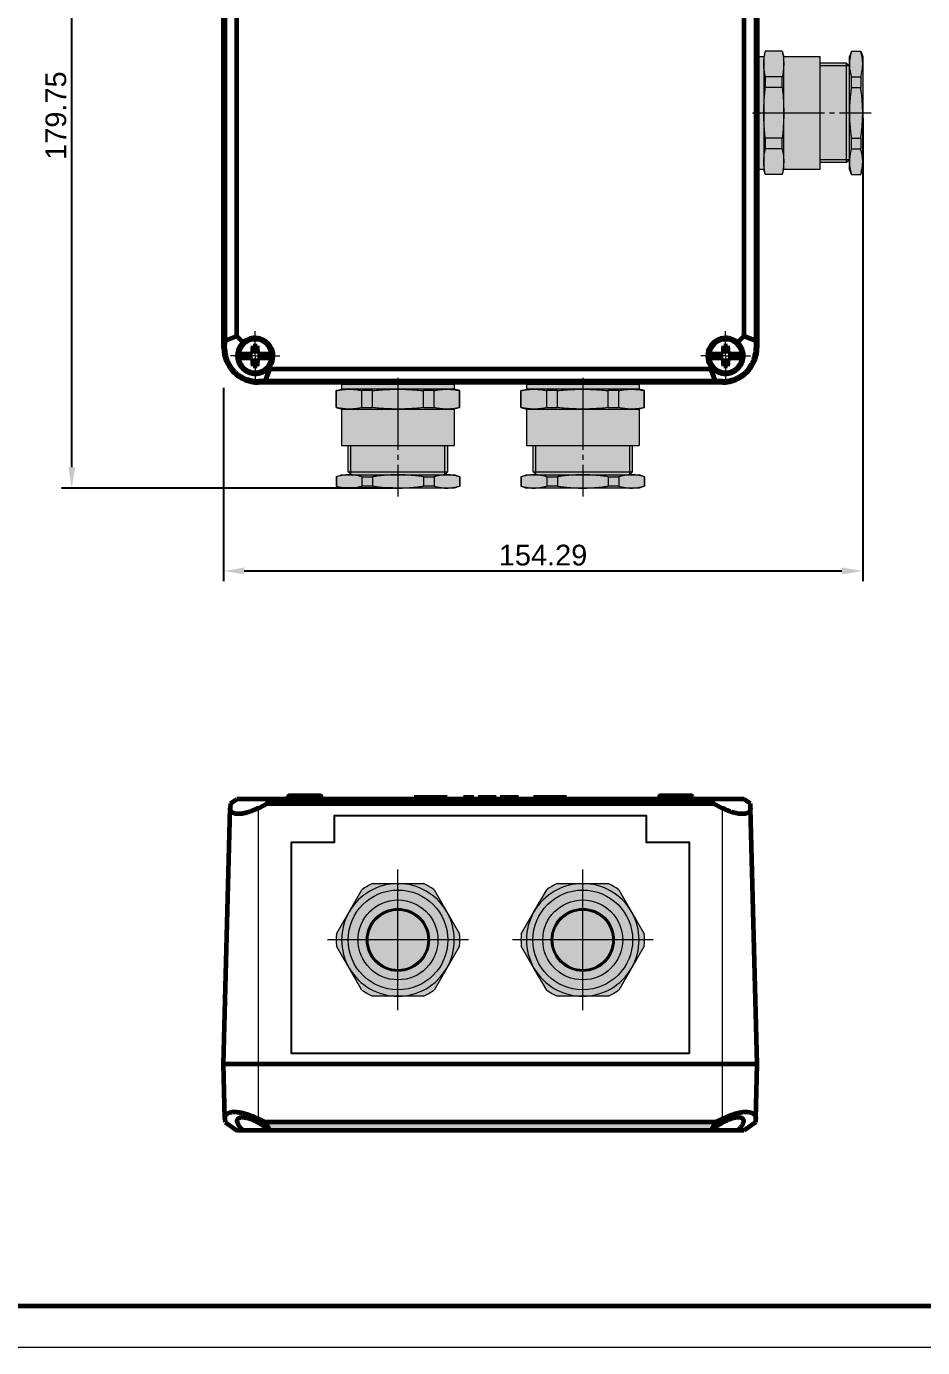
# Model space of a CAD drawing. Header units: millimetres. Extents: x -121 to 299, y -106 to 191.
# Drawn here: x -36.3 to 71.8, y -106.3 to 53.2 of the extents above; entities that cross this region are included whole.
import ezdxf
from ezdxf.enums import TextEntityAlignment as Align

# ---------------------------------------------------------------- set-up
doc = ezdxf.new("R2010")
doc.units = ezdxf.units.MM
for name, pattern in [('K5LT_AXLED', [26.227272, 21.727272, -1.5, 1.5, -1.5]), ('K5LT_BASIC', [0]), ('K5LT_THIN', [0])]:
    doc.linetypes.add(name, pattern=pattern)
for name, color, linetype in [('BORDER_TEXT', 7, 'Continuous'), ('TEXT', 4, 'Continuous'), ('TEXT_TRANSLATION_EN', 51, 'Continuous'), ('TITLE_TEXT', 7, 'Continuous'), ('Системный слой', 7, 'Continuous')]:
    doc.layers.add(name, color=color, linetype=linetype)
doc.styles.add('EUR_STD', font='ARIALN.TTF')
doc.styles.get("Standard").update_dxf_attribs({"font": 'arial.ttf'})
doc.dimstyles.get("Standard").update_dxf_attribs({"dimtxt": 2.5, "dimasz": 2.5, "dimexe": 1.25, "dimexo": 0.625, "dimtad": 1, "dimtxsty": 'Standard', "dimcen": 2.5, "dimazin": 3, "dimtfac": 1, "dimtmove": 0, "dimatfit": 3, "dimarcsym": 0})

# ---------------------------------------------------------------- blocks, each defined once
blk = doc.blocks.new('VP.161610_topside')
at = {"layer": 'Системный слой', "color": 30, "linetype": 'K5LT_AXLED', "lineweight": 18, "true_color": 0xff8000}
for p, q in [((-71, 72.5), (-71, 79.96)), ((71, 72.5), (71, 79.96)), ((-71, 72.5), (-78.46, 72.5)), ((-71, 72.5), (-71, 65.04)), ((-71, 72.5), (-63.54, 72.5)), ((71, 72.5), (63.54, 72.5)), ((71, 72.5), (71, 65.04)), ((71, 72.5), (78.46, 72.5)), ((-71, -72.5), (-71, -65.04)), ((71, -72.5), (71, -65.04)), ((-71, -72.5), (-78.46, -72.5)), ((-71, -72.5), (-71, -79.96)), ((-71, -72.5), (-63.54, -72.5)), ((71, -72.5), (63.54, -72.5)), ((71, -72.5), (71, -79.96)), ((71, -72.5), (78.46, -72.5))]:
    blk.add_line(p, q, dxfattribs=at)
at = {"layer": 'Системный слой', "color": 7, "linetype": 'K5LT_THIN', "lineweight": 18}
for p, q in [((-70, 80.09), (-70, 80.52)), ((70, 80.09), (70, 80.52)), ((-80.09, 70), (-80.52, 70)), ((80.09, 70), (80.52, 70)), ((-80.09, -70), (-80.52, -70)), ((80.09, -70), (80.52, -70)), ((-70, -80.09), (-70, -80.52)), ((70, -80.09), (70, -80.52))]:
    blk.add_line(p, q, dxfattribs=at)
at = {"layer": 'Системный слой', "color": 150, "linetype": 'K5LT_BASIC', "lineweight": 60, "true_color": 0x0080ff}
for p, q in [((-70, 80.52), (70, 80.52)), ((-70, 80.52), (70, 80.52)), ((-70, 80.09), (-67.98, 80.07)), ((-67.98, 80.07), (67.98, 80.07)), ((-67.98, 80.07), (-66.5, 76.5)), ((67.98, 80.07), (66.5, 76.5)), ((67.98, 80.07), (70, 80.09)), ((-66.9, 76.1), (-66.5, 76.5)), ((-66.5, 76.5), (66.5, 76.5)), ((66.5, 76.5), (66.9, 76.1)), ((-75.77, 73.15), (-75.85, 73.15)), ((-75.85, 71.85), (-75.77, 71.85)), ((-75.46, 73.15), (-75.77, 73.15)), ((-75.77, 71.85), (-75.46, 71.85)), ((-75.46, 73.15), (-73.24, 73.15)), ((-73.24, 71.85), (-75.46, 71.85)), ((-73.24, 73.15), (-71.74, 73.24)), ((-71.74, 71.76), (-73.24, 71.85)), ((-71.74, 73.24), (-71.6, 75.6)), ((-71.6, 69.4), (-71.74, 71.76)), ((-71.6, 75.6), (-70.4, 75.6)), ((-70.4, 75.6), (-70.26, 73.24)), ((-70.26, 71.76), (-70.4, 69.4)), ((-70.26, 73.24), (-68.76, 73.15)), ((-68.76, 71.85), (-70.26, 71.76)), ((-68.76, 73.15), (-66.54, 73.15)), ((-66.54, 71.85), (-68.76, 71.85)), ((-66.23, 73.15), (-66.54, 73.15)), ((-66.54, 71.85), (-66.23, 71.85)), ((-66.15, 73.15), (-66.23, 73.15)), ((-66.23, 71.85), (-66.15, 71.85)), ((66.23, 73.15), (66.15, 73.15)), ((66.15, 71.85), (66.23, 71.85)), ((66.54, 73.15), (66.23, 73.15)), ((66.23, 71.85), (66.54, 71.85)), ((66.54, 73.15), (68.76, 73.15)), ((68.76, 71.85), (66.54, 71.85)), ((68.76, 73.15), (70.26, 73.24)), ((70.26, 71.76), (68.76, 71.85)), ((70.26, 73.24), (70.4, 75.6)), ((70.4, 69.4), (70.26, 71.76)), ((70.4, 75.6), (71.6, 75.6)), ((71.6, 75.6), (71.74, 73.24)), ((71.74, 71.76), (71.6, 69.4)), ((71.74, 73.24), (73.24, 73.15)), ((73.24, 71.85), (71.74, 71.76)), ((73.24, 73.15), (75.46, 73.15)), ((75.46, 71.85), (73.24, 71.85)), ((75.77, 73.15), (75.46, 73.15)), ((75.46, 71.85), (75.77, 71.85)), ((75.85, 73.15), (75.77, 73.15)), ((75.77, 71.85), (75.85, 71.85)), ((-80.52, -70), (-80.52, 70)), ((-80.52, -70), (-80.52, 70)), ((-80.07, 67.98), (-80.09, 70)), ((-80.07, -67.98), (-80.07, 67.98)), ((-80.07, 67.98), (-76.5, 66.5)), ((-76.5, 66.5), (-74.6, 68.4)), ((-70.4, 69.4), (-71.6, 69.4)), ((71.6, 69.4), (70.4, 69.4)), ((74.6, 68.4), (76.5, 66.5)), ((80.07, 67.98), (76.5, 66.5)), ((80.09, 70), (80.07, 67.98)), ((80.07, 67.98), (80.07, -67.98)), ((80.52, 70), (80.52, -70)), ((80.52, 70), (80.52, -70)), ((-76.5, -66.5), (-76.5, 66.5)), ((76.5, 66.5), (76.5, -66.5)), ((-80.07, -67.98), (-76.5, -66.5)), ((-74.6, -68.4), (-76.5, -66.5)), ((76.5, -66.5), (74.6, -68.4)), ((80.07, -67.98), (76.5, -66.5)), ((-80.09, -70), (-80.07, -67.98)), ((-71.74, -71.76), (-71.6, -69.4)), ((-71.6, -69.4), (-70.4, -69.4)), ((-70.4, -69.4), (-70.26, -71.76)), ((70.26, -71.76), (70.4, -69.4)), ((70.4, -69.4), (71.6, -69.4)), ((71.6, -69.4), (71.74, -71.76)), ((80.07, -67.98), (80.09, -70)), ((-75.77, -71.85), (-75.85, -71.85)), ((-75.85, -73.15), (-75.77, -73.15)), ((-75.46, -71.85), (-75.77, -71.85)), ((-75.77, -73.15), (-75.46, -73.15)), ((-75.46, -71.85), (-73.24, -71.85)), ((-73.24, -73.15), (-75.46, -73.15)), ((-73.24, -71.85), (-71.74, -71.76)), ((-71.74, -73.24), (-73.24, -73.15)), ((-71.6, -75.6), (-71.74, -73.24)), ((-70.4, -75.6), (-71.6, -75.6)), ((-70.26, -73.24), (-70.4, -75.6)), ((-70.26, -71.76), (-68.76, -71.85)), ((-68.76, -73.15), (-70.26, -73.24)), ((-68.76, -71.85), (-66.54, -71.85)), ((-66.54, -73.15), (-68.76, -73.15)), ((-66.23, -71.85), (-66.54, -71.85)), ((-66.54, -73.15), (-66.23, -73.15)), ((-66.15, -71.85), (-66.23, -71.85)), ((-66.23, -73.15), (-66.15, -73.15)), ((66.23, -71.85), (66.15, -71.85)), ((66.15, -73.15), (66.23, -73.15)), ((66.54, -71.85), (66.23, -71.85)), ((66.23, -73.15), (66.54, -73.15)), ((66.54, -71.85), (68.76, -71.85)), ((68.76, -73.15), (66.54, -73.15)), ((68.76, -71.85), (70.26, -71.76)), ((70.26, -73.24), (68.76, -73.15)), ((70.4, -75.6), (70.26, -73.24)), ((71.6, -75.6), (70.4, -75.6)), ((71.74, -73.24), (71.6, -75.6)), ((71.74, -71.76), (73.24, -71.85)), ((73.24, -73.15), (71.74, -73.24)), ((73.24, -71.85), (75.46, -71.85)), ((75.46, -73.15), (73.24, -73.15)), ((75.77, -71.85), (75.46, -71.85)), ((75.46, -73.15), (75.77, -73.15)), ((75.85, -71.85), (75.77, -71.85)), ((75.77, -73.15), (75.85, -73.15)), ((-67.98, -80.07), (-66.5, -76.5)), ((-66.5, -76.5), (-66.9, -76.1)), ((66.5, -76.5), (-66.5, -76.5)), ((66.9, -76.1), (66.5, -76.5)), ((67.98, -80.07), (66.5, -76.5)), ((-67.98, -80.07), (-70, -80.09)), ((70, -80.52), (-70, -80.52)), ((70, -80.52), (-70, -80.52)), ((67.98, -80.07), (-67.98, -80.07)), ((70, -80.09), (67.98, -80.07))]:
    blk.add_line(p, q, dxfattribs=at)
at = {"layer": 'Системный слой', "color": 7, "linetype": 'K5LT_THIN', "lineweight": 18}
for centre in [(-71, 72.5), (71, 72.5), (-71, -72.5), (71, -72.5)]:
    blk.add_circle(centre, 5.26, dxfattribs=at)
at = {"layer": 'Системный слой', "color": 150, "linetype": 'K5LT_BASIC', "lineweight": 60, "true_color": 0x0080ff}
for centre, radius, start, end in [((-70, 70), 10.52, 90, 180), ((-70, 70), 10.52, 90, 180), ((70, 70), 10.52, 0, 90), ((70, 70), 10.52, 0, 90), ((-71, 72.5), 5.46, 270, 41.287), ((71, 72.5), 5.46, 138.713, 270), ((-71, 72.5), 4.89, 172.3613, 187.6387), ((-71, 72.5), 4.89, 0, 7.6387), ((-71, 72.5), 4.89, 352.3613, 0), ((71, 72.5), 4.89, 172.3613, 187.6387), ((71, 72.5), 4.89, 0, 7.6387), ((71, 72.5), 4.89, 352.3613, 0), ((-71, 72.5), 5.46, 228.713, 270), ((71, 72.5), 5.46, 270, 311.287), ((-71, -72.5), 5.46, 90, 131.287), ((-71, -72.5), 5.46, 318.713, 90), ((71, -72.5), 5.46, 90, 221.287), ((71, -72.5), 5.46, 48.713, 90), ((-70, -70), 10.52, 180, 270), ((-70, -70), 10.52, 180, 270), ((70, -70), 10.52, 270, 0), ((70, -70), 10.52, 270, 0), ((-71, -72.5), 4.89, 172.3613, 187.6387), ((-71, -72.5), 4.89, 0, 7.6387), ((-71, -72.5), 4.89, 352.3613, 0), ((71, -72.5), 4.89, 172.3613, 187.6387), ((71, -72.5), 4.89, 0, 7.6387), ((71, -72.5), 4.89, 352.3613, 0)]:
    blk.add_arc(centre, radius, start, end, dxfattribs=at)
at = {"layer": 'Системный слой', "color": 7, "linetype": 'K5LT_THIN', "lineweight": 18}
for centre, radius, start, end in [((-71, 72.5), 4.81, 7.7656, 172.2344), ((-71, 72.5), 4.51, 8.2849, 171.7151), ((71, 72.5), 4.81, 7.7656, 172.2344), ((71, 72.5), 4.51, 8.2849, 171.7151), ((-71, 72.5), 4.81, 187.7656, 352.2344), ((-71, 72.5), 4.51, 188.2849, 351.7151), ((71, 72.5), 4.81, 187.7656, 352.2344), ((71, 72.5), 4.51, 188.2849, 351.7151), ((-71, -72.5), 4.81, 7.7656, 172.2344), ((71, -72.5), 4.81, 7.7656, 172.2344), ((-71, -72.5), 4.51, 8.2849, 171.7151), ((71, -72.5), 4.51, 8.2849, 171.7151), ((-71, -72.5), 4.81, 187.7656, 352.2344), ((-71, -72.5), 4.51, 188.2849, 351.7151), ((71, -72.5), 4.81, 187.7656, 352.2344), ((71, -72.5), 4.51, 188.2849, 351.7151)]:
    blk.add_arc(centre, radius, start, end, dxfattribs=at)
at = {"layer": 'Системный слой', "color": 150, "linetype": 'K5LT_BASIC', "lineweight": 60, "true_color": 0x0080ff}
for points, knots in [([(-70, 80.09), (-70.33, 80.1), (-70.91, 80.08), (-71.75, 79.97), (-72.5, 79.82), (-73.22, 79.61), (-73.93, 79.35), (-74.58, 79.05), (-75.16, 78.74), (-75.71, 78.39), (-76.24, 78.01), (-76.83, 77.52), (-77.38, 76.98), (-77.86, 76.42), (-78.28, 75.87), (-78.63, 75.34), (-79.01, 74.66), (-79.31, 74.03), (-79.56, 73.37), (-79.72, 72.86), (-79.89, 72.19), (-80, 71.56), (-80.08, 70.77), (-80.1, 70.3), (-80.09, 70)], [0, 0, 0, 0, 1.678346, 2.918033, 4.141642, 5.345112, 6.52359, 7.6812, 8.685517, 9.549511, 10.637026, 11.673307, 12.96663, 14.152575, 14.982347, 16.089704, 17.04849, 18.561136, 19.319076, 20.382424, 21.08946, 22.636563, 23.473718, 25, 25, 25, 25]), ([(80.09, 70), (80.1, 70.33), (80.08, 70.91), (79.97, 71.75), (79.82, 72.5), (79.61, 73.22), (79.35, 73.93), (79.05, 74.58), (78.74, 75.16), (78.39, 75.71), (78.01, 76.24), (77.52, 76.83), (76.98, 77.38), (76.42, 77.86), (75.87, 78.28), (75.34, 78.63), (74.66, 79.01), (74.03, 79.31), (73.37, 79.56), (72.86, 79.72), (72.19, 79.89), (71.56, 80), (70.77, 80.08), (70.3, 80.1), (70, 80.09)], [0, 0, 0, 0, 1.678346, 2.918033, 4.141642, 5.345112, 6.52359, 7.6812, 8.685517, 9.549511, 10.637026, 11.673307, 12.96663, 14.152575, 14.982347, 16.089704, 17.04849, 18.561136, 19.319076, 20.382424, 21.08946, 22.636563, 23.473718, 25, 25, 25, 25]), ([(-66.9, 76.1), (-67.17, 76.4), (-67.65, 76.82), (-68.27, 77.2), (-68.86, 77.49), (-69.34, 77.66), (-69.88, 77.78), (-70.21, 77.84), (-70.55, 77.87), (-71.07, 77.89), (-71.58, 77.86), (-72.18, 77.75), (-72.62, 77.62), (-73.11, 77.44), (-73.54, 77.23), (-73.96, 76.97), (-74.33, 76.7), (-74.7, 76.38), (-75.05, 76.02), (-75.31, 75.69), (-75.56, 75.32), (-75.74, 75.01), (-75.92, 74.63), (-76.04, 74.35), (-76.14, 74.04), (-76.22, 73.75), (-76.31, 73.37), (-76.37, 72.88), (-76.39, 72.3), (-76.35, 71.71), (-76.23, 71.09), (-76.03, 70.46), (-75.75, 69.86), (-75.31, 69.13), (-74.9, 68.67), (-74.6, 68.4)], [0, 0, 0, 0, 2.6598, 4.293202, 4.810388, 7.022273, 7.577774, 8.301187, 9.127553, 9.766012, 11.474542, 12.234031, 13.338453, 14.143619, 15.218048, 16.025473, 16.851534, 17.765607, 18.700674, 19.584783, 20.091174, 21.157204, 21.593884, 22.436201, 22.905411, 23.468201, 24.132124, 25.228837, 26.389695, 27.647613, 28.931564, 30.353078, 31.90327, 33.281102, 36, 36, 36, 36]), ([(74.6, 68.4), (74.9, 68.67), (75.32, 69.15), (75.7, 69.77), (75.99, 70.36), (76.16, 70.84), (76.28, 71.38), (76.34, 71.71), (76.37, 72.05), (76.39, 72.57), (76.36, 73.08), (76.25, 73.68), (76.12, 74.12), (75.94, 74.61), (75.73, 75.04), (75.47, 75.46), (75.2, 75.83), (74.88, 76.2), (74.52, 76.55), (74.19, 76.81), (73.82, 77.06), (73.51, 77.24), (73.13, 77.42), (72.85, 77.54), (72.54, 77.64), (72.25, 77.72), (71.87, 77.81), (71.38, 77.87), (70.8, 77.89), (70.21, 77.85), (69.59, 77.73), (68.96, 77.53), (68.36, 77.25), (67.63, 76.81), (67.17, 76.4), (66.9, 76.1)], [0, 0, 0, 0, 2.6598, 4.293202, 4.810388, 7.022273, 7.577774, 8.301187, 9.127553, 9.766012, 11.474542, 12.234031, 13.338453, 14.143619, 15.218048, 16.025473, 16.851534, 17.765607, 18.700674, 19.584783, 20.091174, 21.157204, 21.593884, 22.436201, 22.905411, 23.468201, 24.132124, 25.228837, 26.389695, 27.647613, 28.931564, 30.353078, 31.90327, 33.281102, 36, 36, 36, 36]), ([(-80.09, -70), (-80.1, -70.33), (-80.08, -70.91), (-79.97, -71.75), (-79.82, -72.5), (-79.61, -73.22), (-79.35, -73.93), (-79.05, -74.58), (-78.74, -75.16), (-78.39, -75.71), (-78.01, -76.24), (-77.52, -76.83), (-76.98, -77.38), (-76.42, -77.86), (-75.87, -78.28), (-75.34, -78.63), (-74.66, -79.01), (-74.03, -79.31), (-73.37, -79.56), (-72.86, -79.72), (-72.19, -79.89), (-71.56, -80), (-70.77, -80.08), (-70.3, -80.1), (-70, -80.09)], [0, 0, 0, 0, 1.678346, 2.918033, 4.141642, 5.345112, 6.52359, 7.6812, 8.685517, 9.549511, 10.637026, 11.673307, 12.96663, 14.152575, 14.982347, 16.089704, 17.04849, 18.561136, 19.319076, 20.382424, 21.08946, 22.636563, 23.473718, 25, 25, 25, 25]), ([(-74.6, -68.4), (-74.9, -68.67), (-75.32, -69.15), (-75.7, -69.77), (-75.99, -70.36), (-76.16, -70.84), (-76.28, -71.38), (-76.34, -71.71), (-76.37, -72.05), (-76.39, -72.57), (-76.36, -73.08), (-76.25, -73.68), (-76.12, -74.12), (-75.94, -74.61), (-75.73, -75.04), (-75.47, -75.46), (-75.2, -75.83), (-74.88, -76.2), (-74.52, -76.55), (-74.19, -76.81), (-73.82, -77.06), (-73.51, -77.24), (-73.13, -77.42), (-72.85, -77.54), (-72.54, -77.64), (-72.25, -77.72), (-71.87, -77.81), (-71.38, -77.87), (-70.8, -77.89), (-70.21, -77.85), (-69.59, -77.73), (-68.96, -77.53), (-68.36, -77.25), (-67.63, -76.81), (-67.17, -76.4), (-66.9, -76.1)], [0, 0, 0, 0, 2.6598, 4.293202, 4.810388, 7.022273, 7.577774, 8.301187, 9.127553, 9.766012, 11.474542, 12.234031, 13.338453, 14.143619, 15.218048, 16.025473, 16.851534, 17.765607, 18.700674, 19.584783, 20.091174, 21.157204, 21.593884, 22.436201, 22.905411, 23.468201, 24.132124, 25.228837, 26.389695, 27.647613, 28.931564, 30.353078, 31.90327, 33.281102, 36, 36, 36, 36]), ([(66.9, -76.1), (67.17, -76.4), (67.65, -76.82), (68.27, -77.2), (68.86, -77.49), (69.34, -77.66), (69.88, -77.78), (70.21, -77.84), (70.55, -77.87), (71.07, -77.89), (71.58, -77.86), (72.18, -77.75), (72.62, -77.62), (73.11, -77.44), (73.54, -77.23), (73.96, -76.97), (74.33, -76.7), (74.7, -76.38), (75.05, -76.02), (75.31, -75.69), (75.56, -75.32), (75.74, -75.01), (75.92, -74.63), (76.04, -74.35), (76.14, -74.04), (76.22, -73.75), (76.31, -73.37), (76.37, -72.88), (76.39, -72.3), (76.35, -71.71), (76.23, -71.09), (76.03, -70.46), (75.75, -69.86), (75.31, -69.13), (74.9, -68.67), (74.6, -68.4)], [0, 0, 0, 0, 2.6598, 4.293202, 4.810388, 7.022273, 7.577774, 8.301187, 9.127553, 9.766012, 11.474542, 12.234031, 13.338453, 14.143619, 15.218048, 16.025473, 16.851534, 17.765607, 18.700674, 19.584783, 20.091174, 21.157204, 21.593884, 22.436201, 22.905411, 23.468201, 24.132124, 25.228837, 26.389695, 27.647613, 28.931564, 30.353078, 31.90327, 33.281102, 36, 36, 36, 36]), ([(70, -80.09), (70.33, -80.1), (70.91, -80.08), (71.75, -79.97), (72.5, -79.82), (73.22, -79.61), (73.93, -79.35), (74.58, -79.05), (75.16, -78.74), (75.71, -78.39), (76.24, -78.01), (76.83, -77.52), (77.38, -76.98), (77.86, -76.42), (78.28, -75.87), (78.63, -75.34), (79.01, -74.66), (79.31, -74.03), (79.56, -73.37), (79.72, -72.86), (79.89, -72.19), (80, -71.56), (80.08, -70.77), (80.1, -70.3), (80.09, -70)], [0, 0, 0, 0, 1.678346, 2.918033, 4.141642, 5.345112, 6.52359, 7.6812, 8.685517, 9.549511, 10.637026, 11.673307, 12.96663, 14.152575, 14.982347, 16.089704, 17.04849, 18.561136, 19.319076, 20.382424, 21.08946, 22.636563, 23.473718, 25, 25, 25, 25])]:
    blk.add_open_spline(points, degree=3, knots=knots, dxfattribs=at)
blk = doc.blocks.new('VZ-N25_exe')
at = {"true_color": 0xffffff}
blk.add_hatch(color=7, dxfattribs=at).paths.add_polyline_path([(18.56, -1.86), (18.56, 1.86), (10.89, 15.14), (7.67, 17), (-7.67, 17), (-10.89, 15.14), (-18.56, 1.86), (-18.56, -1.86), (-10.89, -15.14), (-7.67, -17), (7.67, -17), (10.89, -15.14)])
at = {"color": 30, "linetype": 'K5LT_AXLED', "lineweight": 18, "true_color": 0xff8000}
for p, q in [((0, 21.24), (0, 0)), ((-21.24, 0), (0, 0)), ((0, 0), (0, -21.24)), ((0, 0), (21.24, 0))]:
    blk.add_line(p, q, dxfattribs=at)
at = {"color": 150, "linetype": 'K5LT_BASIC', "lineweight": 0, "true_color": 0x0080ff}
for p, q in [((-7.67, 17), (0, 17)), ((0, 17), (7.67, 17)), ((-14.72, 8.5), (-10.89, 15.14)), ((10.89, 15.14), (14.72, 8.5)), ((-18.56, 1.86), (-14.72, 8.5)), ((14.72, 8.5), (18.56, 1.86)), ((-14.72, -8.5), (-18.56, -1.86)), ((18.56, -1.86), (14.72, -8.5)), ((-10.89, -15.14), (-14.72, -8.5)), ((14.72, -8.5), (10.89, -15.14)), ((0, -17), (-7.67, -17)), ((7.67, -17), (0, -17))]:
    blk.add_line(p, q, dxfattribs=at)
at = {"color": 7, "linetype": 'K5LT_THIN', "lineweight": 0}
for radius in [15.05, 9.5]:
    blk.add_circle((0, 0), radius, dxfattribs=at)
at = {"color": 150, "linetype": 'K5LT_BASIC', "lineweight": 0, "true_color": 0x0080ff}
for radius in [12.05, 9.3, 9]:
    blk.add_circle((0, 0), radius, dxfattribs=at)
for radius, start, end in [(17, 90, 150), (18.65, 114.2826, 125.7174), (17, 30, 90), (18.65, 54.2826, 65.7174), (17, 150, 210), (17, 330, 30), (18.65, 174.2826, 185.7174), (18.65, 354.2826, 5.7174), (17, 210, 270), (17, 270, 330), (18.65, 234.2826, 245.7174), (18.65, 294.2826, 305.7174)]:
    blk.add_arc((0, 0), radius, start, end, dxfattribs=at)
blk = doc.blocks.new('VP.161610_upside')
at = {"layer": 'Системный слой', "true_color": 0xffffff}
blk.add_hatch(color=7, dxfattribs=at).paths.add_polyline_path([(-6.5, 95), (-7.98, 92.5), (127.98, 92.5), (126.5, 95)])
at = {"color": 7, "true_color": 0xffffff}
blk.add_lwpolyline([(0, 71.76), (120, 71.76), (120, 8), (107, 8), (107, 0), (13, 0), (13, 8), (0, 8), (0, 71.76)], dxfattribs=at)
at = {"layer": 'Системный слой', "color": 150, "linetype": 'K5LT_BASIC', "lineweight": 60, "true_color": 0x0080ff}
for p, q in [((-20.07, 92.5), (-20.09, 91.49)), ((-20.07, 92.5), (-16.5, 95)), ((-16.5, 95), (-14.6, 95)), ((-14.6, 95), (-11, 95)), ((-11, 95), (-6.9, 95)), ((-10, 91.49), (-7.98, 92.5)), ((-7.98, 92.5), (-6.5, 95)), ((-7.98, 92.5), (127.98, 92.5)), ((-6.9, 95), (-6.5, 95)), ((-6.5, 95), (126.5, 95)), ((127.98, 92.5), (126.5, 95)), ((126.5, 95), (126.9, 95)), ((126.9, 95), (131, 95)), ((127.98, 92.5), (130, 91.49)), ((131, 95), (134.6, 95)), ((134.6, 95), (136.5, 95)), ((140.07, 92.5), (136.5, 95)), ((140.09, 91.49), (140.07, 92.5)), ((-20.09, 91.49), (-20.52, 75)), ((140.09, 91.49), (140.52, 75)), ((-20.52, 75), (-10, 75)), ((-20.52, 75), (-18.5, -2.28)), ((-20.52, 75), (-10, 75)), ((-10, 75), (130, 75)), ((-10, 75), (130, 75)), ((130, 75), (140.52, 75)), ((130, 75), (140.52, 75)), ((140.52, 75), (138.5, -2.28)), ((-18.5, -2.28), (-18.46, -3.62)), ((-18.46, -3.62), (-16.5, -5)), ((-7.31, -3.62), (-10, -2.28)), ((127.31, -3.62), (-7.31, -3.62)), ((-7.31, -3.62), (-6.5, -5)), ((127.31, -3.62), (126.5, -5)), ((130, -2.28), (127.31, -3.62)), ((138.46, -3.62), (136.5, -5)), ((138.46, -3.62), (138.5, -2.28)), ((-16.5, -5), (-6.5, -5)), ((-6.5, -5), (126.5, -5)), ((-0.99, -5.19), (-0.98, -5.81)), ((-0.78, -6), (8.78, -6)), ((8.99, -5.19), (8.98, -5.81)), ((37, -5), (37.01, -5.5)), ((37.01, -5.5), (38.5, -5.5)), ((38.5, -5.5), (45.5, -5.5)), ((45.5, -5.5), (46.99, -5.5)), ((47, -5), (46.99, -5.5)), ((51.46, -5), (51.47, -5.5)), ((51.47, -5.5), (51.53, -5.5)), ((51.53, -5.5), (51.7, -5.5)), ((51.7, -5.5), (51.97, -5.5)), ((51.97, -5.5), (52.39, -5.5)), ((52.39, -5.5), (53.33, -5.5)), ((53.33, -5.5), (54.4, -5.5)), ((54.4, -5.5), (55.19, -5.5)), ((55.19, -5.5), (55.83, -5.5)), ((55.84, -5), (55.83, -5.5)), ((55.83, -5.5), (56.43, -5.5)), ((56.43, -5.5), (56.86, -5.5)), ((56.87, -5), (56.86, -5.5)), ((56.86, -5.5), (56.88, -5.5)), ((56.9, -5), (56.88, -5.5)), ((56.88, -5.5), (56.96, -5.5)), ((56.97, -5), (56.96, -5.5)), ((56.96, -5.5), (57, -5.5)), ((57.01, -5), (57, -5.5)), ((57, -5.5), (57.01, -5.5)), ((57.02, -5), (57.01, -5.5)), ((58.21, -5), (58.22, -5.5)), ((58.21, -5), (58.22, -5.5)), ((58.22, -5.5), (58.25, -5.5)), ((58.22, -5.5), (58.22, -5.5)), ((58.25, -5.5), (58.34, -5.5)), ((58.34, -5.5), (58.47, -5.5)), ((58.47, -5.5), (58.6, -5.5)), ((58.6, -5.5), (59.8, -5.5)), ((59.79, -5), (59.8, -5.5)), ((59.8, -5), (59.82, -5.5)), ((59.8, -5.5), (59.82, -5.5)), ((59.82, -5.5), (59.86, -5.5)), ((59.86, -5.5), (59.92, -5.5)), ((59.92, -5.5), (60.05, -5.5)), ((60.05, -5.5), (60.18, -5.5)), ((60.18, -5.5), (60.33, -5.5)), ((60.33, -5.5), (60.45, -5.5)), ((60.45, -5.5), (60.51, -5.5)), ((60.51, -5.5), (60.54, -5.5)), ((60.54, -5.5), (60.56, -5.5)), ((60.56, -5.5), (60.57, -5.5)), ((60.58, -5), (60.57, -5.5)), ((60.57, -5.5), (61.38, -5.5)), ((61.36, -5), (61.38, -5.5)), ((61.38, -5), (61.39, -5.5)), ((61.38, -5.5), (61.39, -5.5)), ((61.39, -5.5), (61.43, -5.5)), ((61.43, -5.5), (61.49, -5.5)), ((61.49, -5.5), (61.62, -5.5)), ((61.62, -5.5), (61.76, -5.5)), ((61.77, -5), (61.76, -5.5)), ((61.76, -5.5), (62, -5.5)), ((62.01, -5), (62, -5.5)), ((62, -5.5), (62.05, -5.5)), ((62.06, -5), (62.05, -5.5)), ((62.05, -5.5), (62.1, -5.5)), ((62.1, -5.5), (62.13, -5.5)), ((62.14, -5), (62.13, -5.5)), ((62.13, -5.5), (63.71, -5.5)), ((63.73, -5), (63.71, -5.5)), ((63.72, -5), (63.71, -5.5)), ((63.71, -5.5), (63.71, -5.5)), ((64.94, -5), (64.95, -5.5)), ((64.95, -5), (64.96, -5.5)), ((64.95, -5.5), (64.96, -5.5)), ((64.96, -5.5), (65, -5.5)), ((65, -5.5), (65.07, -5.5)), ((65.07, -5.5), (65.19, -5.5)), ((65.19, -5.5), (65.34, -5.5)), ((65.34, -5.5), (65.48, -5.5)), ((65.48, -5.5), (65.6, -5.5)), ((65.6, -5.5), (67.95, -5.5)), ((67.96, -5), (67.95, -5.5)), ((67.95, -5.5), (68.01, -5.5)), ((68.01, -5.5), (68.04, -5.5)), ((68.05, -5), (68.04, -5.5)), ((68.04, -5.5), (68.07, -5.5)), ((68.08, -5), (68.07, -5.5)), ((73, -5), (73.01, -5.5)), ((73.01, -5.5), (74.5, -5.5)), ((74.5, -5.5), (81.5, -5.5)), ((81.5, -5.5), (82.99, -5.5)), ((83, -5), (82.99, -5.5)), ((111.01, -5.19), (111.02, -5.81)), ((111.22, -6), (116, -6)), ((116, -6), (120.78, -6)), ((120.99, -5.19), (120.98, -5.81)), ((120.99, -5.5), (121.19, -5.5)), ((121.19, -5.5), (121.37, -5.5)), ((121.37, -5.5), (121.48, -5.5)), ((121.48, -5.5), (121.52, -5.5)), ((121.53, -5), (121.52, -5.5)), ((121.52, -5.5), (121.53, -5.5)), ((121.54, -5), (121.53, -5.5)), ((126.5, -5), (136.5, -5))]:
    blk.add_line(p, q, dxfattribs=at)
at = {"layer": 'Системный слой', "color": 7, "linetype": 'K5LT_THIN', "lineweight": 18}
for p, q in [((-10, 91.49), (-10, 75)), ((130, 91.49), (130, 75)), ((-10, 75), (-10, -2.28)), ((130, 75), (130, -2.28)), ((-0.99, -5.19), (8.99, -5.19)), ((-0.98, -5.81), (8.98, -5.81)), ((38.5, -5), (38.5, -5.5)), ((45.5, -5), (45.5, -5.5)), ((51.51, -5), (51.53, -5.5)), ((51.69, -5), (51.7, -5.5)), ((51.96, -5), (51.97, -5.5)), ((52.38, -5), (52.39, -5.5)), ((53.33, -5), (53.33, -5.5)), ((54.4, -5), (54.4, -5.5)), ((55.19, -5), (55.19, -5.5)), ((56.44, -5), (56.43, -5.5)), ((58.24, -5), (58.25, -5.5)), ((58.33, -5), (58.34, -5.5)), ((58.47, -5), (58.47, -5.5)), ((58.6, -5), (58.6, -5.5)), ((59.85, -5), (59.86, -5.5)), ((59.92, -5), (59.92, -5.5)), ((60.05, -5), (60.05, -5.5)), ((60.18, -5), (60.18, -5.5)), ((60.33, -5), (60.33, -5.5)), ((60.46, -5), (60.45, -5.5)), ((60.52, -5), (60.51, -5.5)), ((60.55, -5), (60.54, -5.5)), ((60.57, -5), (60.56, -5.5)), ((61.41, -5), (61.43, -5.5)), ((61.49, -5), (61.49, -5.5)), ((61.62, -5), (61.62, -5.5)), ((62.11, -5), (62.1, -5.5)), ((64.99, -5), (65, -5.5)), ((65.06, -5), (65.07, -5.5)), ((65.19, -5), (65.19, -5.5)), ((65.34, -5), (65.34, -5.5)), ((65.49, -5), (65.48, -5.5)), ((65.61, -5), (65.6, -5.5)), ((68.02, -5), (68.01, -5.5)), ((74.5, -5), (74.5, -5.5)), ((81.5, -5), (81.5, -5.5)), ((111.01, -5.19), (116, -5.19)), ((111.02, -5.81), (116, -5.81)), ((116, -5.19), (120.99, -5.19)), ((116, -5.81), (120.98, -5.81)), ((121.21, -5), (121.19, -5.5)), ((121.39, -5), (121.37, -5.5)), ((121.49, -5), (121.48, -5.5))]:
    blk.add_line(p, q, dxfattribs=at)
at = {"layer": 'Системный слой', "color": 150, "linetype": 'K5LT_BASIC', "lineweight": 60, "true_color": 0x0080ff}
for centre, start, end in [((-1.19, -5.2), 1.5, 90), ((-0.78, -5.8), 181.5, 270), ((8.78, -5.8), 270, 358.5), ((9.19, -5.2), 90, 178.5), ((110.81, -5.2), 1.5, 90), ((110.81, -5.2), 1.5, 90), ((111.22, -5.8), 181.5, 270), ((120.78, -5.8), 270, 358.5), ((121.19, -5.2), 90, 178.5)]:
    blk.add_arc(centre, 0.2, start, end, dxfattribs=at)
for points, knots in [([(-16.38, 92.09), (-16.39, 92.2), (-16.37, 92.41), (-16.28, 92.71), (-16.16, 93.02), (-15.99, 93.34), (-15.77, 93.68), (-15.53, 94), (-15.16, 94.44), (-14.84, 94.78), (-14.6, 95)], [0, 0, 0, 0, 1.622814, 2.617058, 3.793467, 5.152115, 6.298563, 7.476443, 8.668173, 11, 11, 11, 11]), ([(-6.9, 95), (-7.17, 94.72), (-7.67, 94.25), (-8.36, 93.7), (-9.01, 93.24), (-9.62, 92.84), (-10.22, 92.49), (-10.82, 92.17), (-11.32, 91.93), (-11.84, 91.71), (-12.22, 91.56), (-12.71, 91.38), (-13.24, 91.23), (-13.72, 91.12), (-14.12, 91.05), (-14.53, 91.01), (-14.91, 91), (-15.26, 91.03), (-15.54, 91.09), (-15.76, 91.17), (-15.94, 91.27), (-16.11, 91.4), (-16.27, 91.6), (-16.36, 91.84), (-16.38, 92.01), (-16.38, 92.09)], [0, 0, 0, 0, 2.657448, 4.495492, 5.321934, 7.303666, 8.599917, 9.180668, 11.043511, 11.635882, 12.280253, 13.326661, 14.597818, 15.503943, 16.383215, 17.258785, 18.310462, 19.314209, 20.199718, 21.035259, 21.764693, 22.517452, 23.730896, 25.087107, 26, 26, 26, 26]), ([(136.38, 92.09), (136.38, 91.96), (136.35, 91.78), (136.24, 91.56), (136.1, 91.39), (135.92, 91.25), (135.71, 91.15), (135.5, 91.08), (135.26, 91.03), (134.96, 91), (134.63, 91), (134.25, 91.03), (133.82, 91.09), (133.41, 91.19), (132.93, 91.32), (132.39, 91.49), (131.75, 91.74), (131.21, 91.98), (130.71, 92.23), (130.2, 92.5), (129.59, 92.86), (128.91, 93.31), (128.26, 93.78), (127.55, 94.36), (127.14, 94.75), (126.9, 95)], [0, 0, 0, 0, 1.55391, 2.467247, 3.33369, 4.369242, 5.243443, 5.940575, 6.678117, 7.517353, 8.502493, 9.277912, 10.231497, 11.357218, 11.91941, 13.187288, 14.630497, 15.771474, 16.412577, 17.654973, 18.937792, 20.358053, 22.269238, 23.615145, 26, 26, 26, 26]), ([(134.6, 95), (134.9, 94.72), (135.31, 94.28), (135.72, 93.75), (136.01, 93.31), (136.29, 92.75), (136.39, 92.32), (136.38, 92.09)], [0, 0, 0, 0, 2.132726, 3.379551, 4.106907, 5.659737, 8, 8, 8, 8]), ([(-10, 91.49), (-10.41, 91.28), (-11.16, 90.93), (-12.25, 90.48), (-13.14, 90.16), (-13.93, 89.91), (-14.58, 89.73), (-15.23, 89.59), (-15.84, 89.48), (-16.48, 89.4), (-17.09, 89.37), (-17.65, 89.39), (-18.11, 89.45), (-18.48, 89.53), (-18.82, 89.63), (-19.15, 89.79), (-19.42, 89.96), (-19.66, 90.18), (-19.88, 90.48), (-20.06, 90.92), (-20.1, 91.29), (-20.09, 91.49)], [0, 0, 0, 0, 1.842558, 3.287455, 4.703698, 5.740759, 6.759456, 7.643255, 8.726407, 9.669182, 10.851724, 11.943627, 12.943452, 13.738857, 14.580157, 15.565051, 16.63959, 17.388353, 18.558725, 20.240107, 22, 22, 22, 22]), ([(140.09, 91.49), (140.1, 91.32), (140.08, 91.04), (139.97, 90.68), (139.8, 90.36), (139.58, 90.1), (139.31, 89.89), (139.05, 89.73), (138.74, 89.6), (138.39, 89.5), (138.01, 89.43), (137.52, 89.38), (136.98, 89.38), (136.32, 89.42), (135.59, 89.52), (134.76, 89.69), (134.03, 89.88), (133.37, 90.09), (132.86, 90.26), (132.19, 90.51), (131.56, 90.76), (130.77, 91.11), (130.3, 91.34), (130, 91.49)], [0, 0, 0, 0, 1.611213, 2.801312, 3.975977, 5.510935, 6.262646, 7.373952, 8.338096, 9.167531, 10.211545, 11.206374, 12.447965, 13.586472, 14.987844, 16.36655, 17.81869, 18.546313, 19.567127, 20.245882, 21.731101, 22.534769, 24, 24, 24, 24]), ([(-18.5, -2.28), (-18.5, -2.15), (-18.49, -1.9), (-18.38, -1.54), (-18.21, -1.26), (-18, -1.05), (-17.81, -0.91), (-17.6, -0.79), (-17.36, -0.69), (-17.09, -0.61), (-16.78, -0.55), (-16.39, -0.51), (-15.93, -0.49), (-15.31, -0.53), (-14.56, -0.64), (-13.73, -0.83), (-13.03, -1.03), (-12.32, -1.27), (-11.53, -1.57), (-10.68, -1.94), (-10.17, -2.19), (-10, -2.28)], [0, 0, 0, 0, 1.349398, 2.679146, 4.290497, 5.193889, 5.924918, 6.878463, 7.607833, 8.33869, 9.312607, 10.126219, 11.208109, 12.493215, 13.975719, 15.593126, 17.02124, 17.635361, 19.320229, 21.101698, 22, 22, 22, 22]), ([(130, -2.28), (130.38, -2.09), (131.08, -1.76), (132.09, -1.35), (132.94, -1.06), (133.69, -0.84), (134.26, -0.71), (134.78, -0.61), (135.27, -0.54), (135.77, -0.5), (136.25, -0.5), (136.71, -0.54), (137.17, -0.62), (137.56, -0.76), (137.87, -0.94), (138.13, -1.16), (138.38, -1.51), (138.49, -1.9), (138.5, -2.19), (138.5, -2.28)], [0, 0, 0, 0, 1.833616, 3.325874, 4.721717, 5.80816, 6.916212, 7.580627, 8.466007, 9.475257, 10.424948, 11.357469, 12.485433, 13.765371, 14.787781, 15.752112, 17.132226, 19.183362, 20, 20, 20, 20])]:
    blk.add_open_spline(points, degree=3, knots=knots, dxfattribs=at)
for p in [(32.12, 37.5), (87.88, 37.5)]:
    blk.add_blockref('VZ-N25_exe', p)
blk = doc.blocks.new('VZ-N25_withoutcap')
at = {"true_color": 0xffffff}
blk.add_hatch(color=7, dxfattribs=at).paths.add_polyline_path([(17, -19), (17, -8), (18.65, -7.56), (18.65, -2.44), (17, -2), (17, -0.5), (16.5, 0), (-16.5, 0), (-17, -0.5), (-17, -2), (-18.65, -2.44), (-18.65, -7.56), (-17, -8), (-17, -19), (-15, -19), (-15, -26.93), (-14.1, -27.82), (-17, -27.82), (-18.65, -28.43), (-18.65, -31.22), (-17, -31.83), (17, -31.83), (18.65, -31.22), (18.65, -28.43), (17, -27.82), (14.1, -27.82), (15, -26.93), (15, -19)])
at = {"color": 150, "linetype": 'K5LT_BASIC', "lineweight": 0, "true_color": 0x0080ff}
for p, q in [((-17, -0.5), (-16.5, 0)), ((-16.5, 0), (0, 0)), ((0, 0), (16.5, 0)), ((17, -0.5), (16.5, 0)), ((-18.65, -2.44), (-17, -2)), ((-18.65, -7.56), (-18.65, -2.44)), ((-18.56, -2.44), (-18.65, -2.44)), ((-18.56, -7.56), (-18.56, -2.44)), ((-17, -0.5), (-17, -2)), ((-17, -0.5), (0, -0.5)), ((-14.72, -2), (-17, -2)), ((0, -2), (-14.72, -2)), ((-10.89, -7.56), (-10.89, -2.44)), ((-7.67, -2.44), (-10.89, -2.44)), ((-7.67, -7.56), (-7.67, -2.44)), ((0, -0.5), (17, -0.5)), ((14.72, -2), (0, -2)), ((10.89, -2.44), (7.67, -2.44)), ((7.67, -7.56), (7.67, -2.44)), ((10.89, -7.56), (10.89, -2.44)), ((17, -2), (14.72, -2)), ((17, -0.5), (17, -2)), ((18.65, -2.44), (17, -2)), ((18.65, -2.44), (18.56, -2.44)), ((18.56, -7.56), (18.56, -2.44)), ((18.65, -7.56), (18.65, -2.44)), ((-18.65, -7.56), (-17, -8)), ((-18.65, -7.56), (-18.56, -7.56)), ((-10.89, -7.56), (-7.67, -7.56)), ((7.67, -7.56), (10.89, -7.56)), ((18.65, -7.56), (17, -8)), ((18.56, -7.56), (18.65, -7.56)), ((-17, -8), (-17, -19)), ((-17, -8), (-14.72, -8)), ((-14.72, -8), (0, -8)), ((0, -8), (14.72, -8)), ((14.72, -8), (17, -8)), ((17, -8), (17, -19)), ((-17, -19), (17, -19)), ((-15, -26.93), (-15, -19)), ((15, -26.93), (15, -19)), ((-18.65, -28.43), (-17, -27.82)), ((-17, -27.82), (-14.72, -27.82)), ((-14.1, -27.82), (-15, -26.93)), ((-15, -26.93), (0, -26.93)), ((-14.72, -27.82), (0, -27.82)), ((0, -26.93), (15, -26.93)), ((0, -27.82), (14.72, -27.82)), ((14.1, -27.82), (15, -26.93)), ((14.72, -27.82), (17, -27.82)), ((18.65, -28.43), (17, -27.82)), ((-18.65, -28.43), (-18.65, -31.22)), ((-18.65, -28.43), (-18.56, -28.43)), ((-18.56, -31.22), (-18.65, -31.22)), ((-18.65, -31.22), (-17, -31.83)), ((-18.56, -28.43), (-18.56, -31.22)), ((-14.72, -31.83), (-17, -31.83)), ((0, -31.83), (-14.72, -31.83)), ((-10.89, -28.43), (-10.89, -31.22)), ((-10.89, -28.43), (-7.67, -28.43)), ((-7.67, -31.22), (-10.89, -31.22)), ((-7.67, -28.43), (-7.67, -31.22)), ((14.72, -31.83), (0, -31.83)), ((7.67, -28.43), (7.67, -31.22)), ((7.67, -28.43), (10.89, -28.43)), ((10.89, -31.22), (7.67, -31.22)), ((10.89, -28.43), (10.89, -31.22)), ((17, -31.83), (14.72, -31.83)), ((18.65, -31.22), (17, -31.83)), ((18.56, -28.43), (18.56, -31.22)), ((18.56, -28.43), (18.65, -28.43)), ((18.65, -31.22), (18.56, -31.22)), ((18.65, -28.43), (18.65, -31.22))]:
    blk.add_line(p, q, dxfattribs=at)
at = {"color": 30, "linetype": 'K5LT_AXLED', "lineweight": 0, "true_color": 0xff8000}
blk.add_line((0, 1.41), (0, -34.42), dxfattribs=at)
at = {"color": 7, "linetype": 'K5LT_THIN', "lineweight": 0}
for p, q in [((-14.19, -26.93), (-14.19, -19)), ((14.19, -26.93), (14.19, -19)), ((-14.19, -27.74), (-14.19, -26.93)), ((14.19, -27.74), (14.19, -26.93))]:
    blk.add_line(p, q, dxfattribs=at)
at = {"color": 150, "linetype": 'K5LT_BASIC', "lineweight": 0, "true_color": 0x0080ff}
for points, knots in [([(-18.56, -2.44), (-18.17, -2.36), (-17.53, -2.23), (-16.66, -2.11), (-15.94, -2.04), (-15.3, -2.01), (-14.9, -2), (-14.72, -2)], [0, 0, 0, 0, 2.419879, 4.039963, 5.44907, 6.903989, 8, 8, 8, 8]), ([(-14.72, -2), (-14.46, -2), (-13.93, -2.01), (-13.08, -2.08), (-12.07, -2.21), (-11.32, -2.35), (-10.89, -2.44)], [0, 0, 0, 0, 1.44825, 2.877362, 4.644411, 7, 7, 7, 7]), ([(-7.67, -2.44), (-6.9, -2.36), (-5.61, -2.23), (-3.87, -2.11), (-2.43, -2.04), (-1.16, -2.01), (-0.35, -2), (0, -2)], [0, 0, 0, 0, 2.419879, 4.039963, 5.44907, 6.903989, 8, 8, 8, 8]), ([(0, -2), (0.53, -2), (1.58, -2.01), (3.13, -2.07), (4.87, -2.18), (6.38, -2.3), (7.39, -2.41), (7.67, -2.44)], [0, 0, 0, 0, 1.655143, 3.288413, 4.825597, 7.115345, 8, 8, 8, 8]), ([(10.89, -2.44), (11.27, -2.36), (11.92, -2.23), (12.79, -2.11), (13.51, -2.04), (14.14, -2.01), (14.55, -2), (14.72, -2)], [0, 0, 0, 0, 2.41988, 4.039965, 5.449071, 6.903989, 8, 8, 8, 8]), ([(14.72, -2), (14.99, -2), (15.51, -2.01), (16.36, -2.08), (17.38, -2.21), (18.13, -2.35), (18.56, -2.44)], [0, 0, 0, 0, 1.448248, 2.877358, 4.644409, 7, 7, 7, 7]), ([(-14.72, -8), (-14.99, -8), (-15.51, -7.99), (-16.36, -7.92), (-17.38, -7.79), (-18.13, -7.65), (-18.56, -7.56)], [0, 0, 0, 0, 1.44825, 2.877362, 4.644411, 7, 7, 7, 7]), ([(-10.89, -7.56), (-11.27, -7.64), (-11.92, -7.77), (-12.79, -7.89), (-13.51, -7.96), (-14.14, -7.99), (-14.55, -8), (-14.72, -8)], [0, 0, 0, 0, 2.419879, 4.039963, 5.44907, 6.903989, 8, 8, 8, 8]), ([(0, -8), (-0.53, -8), (-1.58, -7.99), (-3.13, -7.93), (-4.87, -7.82), (-6.38, -7.7), (-7.39, -7.59), (-7.67, -7.56)], [0, 0, 0, 0, 1.655143, 3.288413, 4.825597, 7.115345, 8, 8, 8, 8]), ([(7.67, -7.56), (6.9, -7.64), (5.61, -7.77), (3.87, -7.89), (2.43, -7.96), (1.16, -7.99), (0.35, -8), (0, -8)], [0, 0, 0, 0, 2.419879, 4.039963, 5.44907, 6.903989, 8, 8, 8, 8]), ([(14.72, -8), (14.46, -8), (13.93, -7.99), (13.08, -7.92), (12.07, -7.79), (11.32, -7.65), (10.89, -7.56)], [0, 0, 0, 0, 1.448248, 2.877358, 4.644409, 7, 7, 7, 7]), ([(18.56, -7.56), (18.17, -7.64), (17.53, -7.77), (16.66, -7.89), (15.94, -7.96), (15.3, -7.99), (14.9, -8), (14.72, -8)], [0, 0, 0, 0, 2.41988, 4.039965, 5.449071, 6.903989, 8, 8, 8, 8]), ([(-14.72, -27.82), (-14.99, -27.82), (-15.43, -27.84), (-16.12, -27.9), (-16.93, -28.02), (-17.76, -28.2), (-18.35, -28.36), (-18.56, -28.43)], [0, 0, 0, 0, 1.64951, 2.746923, 4.320506, 6.673858, 8, 8, 8, 8]), ([(-10.89, -28.43), (-11.22, -28.33), (-11.81, -28.17), (-12.63, -28), (-13.34, -27.9), (-14.03, -27.84), (-14.49, -27.82), (-14.72, -27.82)], [0, 0, 0, 0, 2.117323, 3.707547, 5.095921, 6.54191, 8, 8, 8, 8]), ([(0, -27.82), (-0.53, -27.82), (-1.41, -27.84), (-2.8, -27.9), (-4.41, -28.02), (-6.08, -28.2), (-7.25, -28.36), (-7.67, -28.43)], [0, 0, 0, 0, 1.649514, 2.746927, 4.320509, 6.673859, 8, 8, 8, 8]), ([(7.67, -28.43), (7, -28.33), (5.82, -28.17), (4.19, -28), (2.77, -27.9), (1.39, -27.84), (0.46, -27.82), (0, -27.82)], [0, 0, 0, 0, 2.117321, 3.707544, 5.09592, 6.54191, 8, 8, 8, 8]), ([(14.72, -27.82), (14.46, -27.82), (14.02, -27.84), (13.32, -27.9), (12.52, -28.02), (11.68, -28.2), (11.1, -28.36), (10.89, -28.43)], [0, 0, 0, 0, 1.649514, 2.746927, 4.320509, 6.673859, 8, 8, 8, 8]), ([(18.56, -28.43), (18.22, -28.33), (17.63, -28.17), (16.82, -28), (16.11, -27.9), (15.42, -27.84), (14.95, -27.82), (14.72, -27.82)], [0, 0, 0, 0, 2.117321, 3.707544, 5.09592, 6.54191, 8, 8, 8, 8]), ([(-18.56, -31.22), (-18.29, -31.3), (-17.81, -31.44), (-17.11, -31.59), (-16.41, -31.71), (-15.73, -31.79), (-15.15, -31.82), (-14.83, -31.83), (-14.72, -31.83)], [0, 0, 0, 0, 1.884561, 3.420348, 4.961014, 6.736057, 8.238726, 9, 9, 9, 9]), ([(-14.72, -31.83), (-14.44, -31.83), (-13.98, -31.81), (-13.27, -31.74), (-12.47, -31.62), (-11.65, -31.44), (-11.09, -31.28), (-10.89, -31.22)], [0, 0, 0, 0, 1.734922, 2.863683, 4.439349, 6.756734, 8, 8, 8, 8]), ([(-7.67, -31.22), (-7.2, -31.29), (-6.39, -31.41), (-5.42, -31.52), (-4.39, -31.63), (-3.39, -31.71), (-2.13, -31.78), (-1.07, -31.82), (-0.32, -31.83), (0, -31.83)], [0, 0, 0, 0, 1.85142, 3.182291, 3.800386, 5.890689, 7.077018, 8.732476, 10, 10, 10, 10]), ([(0, -31.83), (0.56, -31.83), (1.48, -31.81), (2.9, -31.74), (4.51, -31.62), (6.14, -31.44), (7.27, -31.28), (7.67, -31.22)], [0, 0, 0, 0, 1.734922, 2.863683, 4.439349, 6.756734, 8, 8, 8, 8]), ([(10.89, -31.22), (11.15, -31.3), (11.64, -31.44), (12.34, -31.59), (13.03, -31.71), (13.72, -31.79), (14.29, -31.82), (14.61, -31.83), (14.72, -31.83)], [0, 0, 0, 0, 1.884561, 3.420348, 4.961014, 6.736057, 8.238726, 9, 9, 9, 9]), ([(14.72, -31.83), (15, -31.83), (15.46, -31.81), (16.17, -31.74), (16.98, -31.62), (17.79, -31.44), (18.36, -31.28), (18.56, -31.22)], [0, 0, 0, 0, 1.734922, 2.863683, 4.439349, 6.756734, 8, 8, 8, 8])]:
    blk.add_open_spline(points, degree=3, knots=knots, dxfattribs=at)
blk = doc.blocks.new('Border_A3')
at = {"color": 7, "linetype": 'K5LT_BASIC', "lineweight": 60}
blk.add_line((395, 0), (0, 0), dxfattribs=at)
at = {"color": 7, "linetype": 'K5LT_THIN', "lineweight": 18}
blk.add_line((400, -5), (-20, -5), dxfattribs=at)
at = {"layer": 'BORDER_TEXT', "color": 7, "style": 'EUR_STD'}
for tag, height, p in [('RUTITLE', 4, (335, 47.5)), ('PROJECT_TITLE_2', 4, (313.54, 26.7)), ('PROJECT_TITLE_3', 4, (313.54, 19.47)), ('RUSHEET', 2.5, (363.59, 17.19)), ('RUSHTS', 2.5, (391.73, 17.23)), ('COMPANY', 4, (310, 7.5))]:
    blk.add_attdef(tag, text='', height=height, dxfattribs=at).set_placement(p, align=Align.MIDDLE_CENTER)
blk.add_attdef('PROJECT_TITLE_1', text='', height=4, dxfattribs=at).set_placement((313.31, 35.19), align=Align.TOP_CENTER)
at = {"layer": 'TEXT', "color": 7, "lineweight": 5, "style": 'EUR_STD'}
for tag, p in [('RUDES', (227.5, 27.5)), ('RUCHECK', (227.5, 22.5)), ('RUTCONT', (227.5, 17.5)), ('RUNCONT', (227.5, 7.5)), ('RUPEM', (227.5, 2.5))]:
    blk.add_attdef(tag, text='', height=2.5, dxfattribs=at).set_placement(p, align=Align.MIDDLE_LEFT)
for tag, p in [('RUDESDATA', (269.87, 27.34)), ('RUCHECKDATA', (269.87, 22.35)), ('RUTCONTDATA', (269.87, 17.35)), ('RUNCONTDATA', (269.87, 7.35)), ('RUPEMDATA', (269.87, 2.35))]:
    blk.add_attdef(tag, text='', height=2.3, dxfattribs=at).set_placement(p, align=Align.MIDDLE_CENTER)
at = {"layer": 'TEXT_TRANSLATION_EN', "color": 7, "style": 'EUR_STD'}
blk.add_attdef('SCALE', text='', height=4, dxfattribs=at).set_placement((386, 27.5), align=Align.MIDDLE_CENTER)
at = {"layer": 'TITLE_TEXT', "color": 7, "lineweight": 30}
blk.add_attdef('RUTITLE_TOP', text='', height=4, rotation=180, dxfattribs=at).set_placement((67.76, 279.43), align=Align.MIDDLE_LEFT)
blk = doc.blocks.new('*D71')
at = {"color": 0, "lineweight": -2, "transparency": 16777216}
for p, q in [((7.88, 87.33), (-32.12, 87.33)), ((-30.87, -0.04), (-30.87, 84.83)), ((7.88, -2.54), (-32.12, -2.54))]:
    blk.add_line(p, q, dxfattribs=at)
at = {"color": 0, "transparency": 16777216}
for points in [[(-31.28, 84.83), (-30.45, 84.83), (-30.87, 87.33)], [(-31.28, -0.04), (-30.45, -0.04), (-30.87, -2.54)]]:
    blk.add_solid(points, dxfattribs=at)
at = {"layer": 'Defpoints', "color": 0, "transparency": 16777216}
for p in [(-30.87, 87.33), (8.51, 87.33), (8.51, -2.54)]:
    blk.add_point(p, dxfattribs=at)
at = {"color": 0, "transparency": 16777216, "insert": (-32.77, 42.4), "char_height": 2.5, "attachment_point": 5, "rotation": 90}
blk.add_mtext('179.75', dxfattribs=at)
blk = doc.blocks.new('*D72')
at = {"color": 0, "lineweight": -2, "transparency": 16777216}
for p, q in [((64.6, 42.11), (64.6, -13.8)), ((-12.55, 9.56), (-12.55, -13.8)), ((-10.05, -12.55), (62.1, -12.55))]:
    blk.add_line(p, q, dxfattribs=at)
at = {"color": 0, "transparency": 16777216}
for points in [[(-10.05, -12.13), (-10.05, -12.97), (-12.55, -12.55)], [(62.1, -12.13), (62.1, -12.97), (64.6, -12.55)]]:
    blk.add_solid(points, dxfattribs=at)
at = {"layer": 'Defpoints', "color": 0, "transparency": 16777216}
for p in [(64.6, 42.74), (-12.55, 10.19), (64.6, -12.55)]:
    blk.add_point(p, dxfattribs=at)
at = {"color": 0, "transparency": 16777216, "insert": (26.02, -10.65), "char_height": 2.5, "attachment_point": 5}
blk.add_mtext('154.29', dxfattribs=at)

msp = doc.modelspace()

# ---------------------------------------------------------------- block references
msp.add_blockref('Border_A3', (-101.269, -101.269))
at = {"xscale": 0.4, "yscale": 0.4, "zscale": 0.4}
for name, p in [('VP.161610_topside', (19.661, 42.396)), ('VZ-N25_withoutcap', (8.507, 10.186)), ('VZ-N25_withoutcap', (30.814, 10.186))]:
    msp.add_blockref(name, p, dxfattribs=at)
for name, p, rotation in [('VZ-N25_withoutcap', (51.87, 42.736), 90), ('VP.161610_upside', (43.661, -42.072), 180)]:
    msp.add_blockref(name, p, dxfattribs=dict(at, rotation=rotation))

# ---------------------------------------------------------------- dimensions: what is measured, and where the dimension line sits
dim = msp.add_linear_dim(base=(-30.867, 87.333), p1=(8.507, -2.542), p2=(8.507, 87.333), angle=90, text='179.75', dimstyle='Standard')
dim.commit()
dim.dimension.update_dxf_attribs({"geometry": '*D71', "text_midpoint": (-32.769, 42.396)})
dim = msp.add_linear_dim(base=(64.598, -12.549), p1=(-12.549, 10.186), p2=(64.598, 42.736), text='154.29', dimstyle='Standard')
dim.commit()
dim.dimension.update_dxf_attribs({"geometry": '*D72', "text_midpoint": (26.025, -10.647)})

doc.saveas('drawing.dxf')
